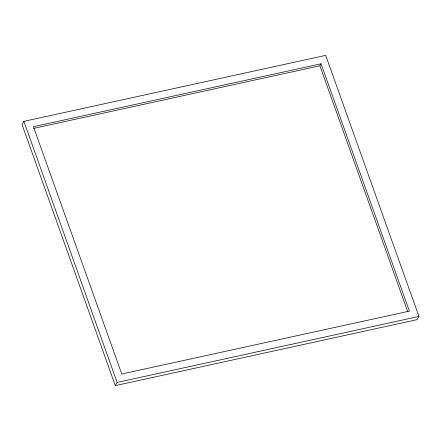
<?xml version="1.0" encoding="UTF-8"?>
<svg xmlns="http://www.w3.org/2000/svg" width="441" height="441" viewBox="0 0 441 441"><rect width="100%" height="100%" fill="white"/><g stroke="black" fill="none" stroke-linecap="round" stroke-linejoin="round"><path stroke-width="0.66" d="M23.88 121.358L22.05 124.549L115.299 385.621L417.12 319.642L418.95 316.451L325.701 55.379L23.88 121.358L117.124 382.43L115.299 385.621M33.637 128.381L319.912 65.797L321.054 63.802L409.397 311.131L121.777 374.007L33.433 126.677L321.054 63.802M117.124 382.43L418.95 316.451M319.912 65.797L407.787 311.831"/></g></svg>
